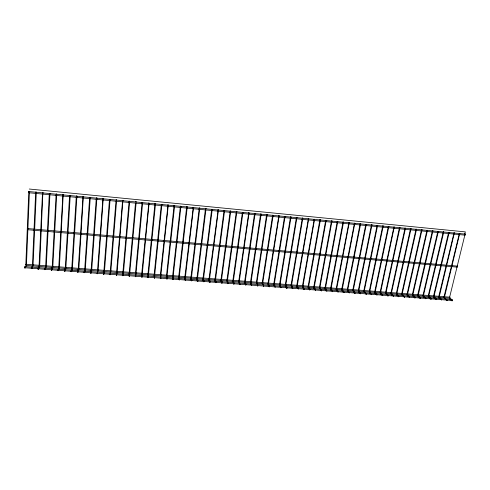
<?xml version="1.0" encoding="UTF-8"?>
<svg xmlns="http://www.w3.org/2000/svg" width="490" height="490" viewBox="0 0 490 490"><rect width="100%" height="100%" fill="white"/><g stroke="black" fill="none" stroke-linecap="round" stroke-linejoin="round"><path stroke-width="0.73" d="M172.59 276.568C172.327 280.403 174.048 280.795 173.166 276.611M141.684 274.173L141.898 277.248L142.272 274.222M166.453 276.091C166.11 279.943 167.831 280.305 167.029 276.133M160.297 275.613L160.689 278.688L160.873 275.662M135.436 273.69L135.589 276.77L136.024 273.739M154.111 275.135L154.448 278.21L154.693 275.184M25.823 264.576L28.812 191.468L29.455 191.535L28.812 191.468M26.442 264.618L29.425 192.294M385.55 293.032C390.604 298.925 387.082 294.98 386.089 292.493M32.456 265.09L35.605 193.66M33.081 265.133L36.278 192.962M147.913 274.657L148.182 277.732L148.495 274.7M39.071 265.598L42.508 192.809L42.875 192.766L39.69 265.647M45.662 266.113L49.282 194.236M46.281 266.156L49.919 194.297M418.184 295.47L432.744 231.703M52.234 266.621L56.062 194.898M52.847 266.67L54.69 232.34M54.77 230.815L56.742 194.193L56.105 194.132L56.742 194.193M380.166 292.034C379.811 295.096 385.875 297.681 380.755 292.891M58.776 267.13L60.711 232.866M60.797 231.341L62.867 194.793L63.216 194.75L59.388 267.173M65.293 267.632L69.556 196.208M65.905 267.681L70.186 196.27M129.17 273.206L129.262 276.286L129.758 273.255M71.791 268.134L76.262 196.864M72.398 268.183L76.936 196.165L76.311 196.104L76.936 196.165M78.265 268.636L82.994 196.76L83.331 196.717L78.872 268.685M410.498 228.72L411.012 228.818L410.498 228.72L396.361 293.259M84.715 269.139L89.603 198.168M85.315 269.182L90.221 198.23M91.14 269.635L96.236 198.818M91.74 269.684L96.91 198.113L96.291 198.058L96.91 198.113M97.541 270.131L102.9 198.701L103.225 198.658L98.141 270.18M103.923 270.627L109.429 200.104M104.523 270.67L110.042 200.159M110.281 271.117L115.928 201.494M110.875 271.166L116.602 200.802M116.62 271.607L122.586 200.624L122.904 200.575L117.208 271.656M122.88 272.722L122.904 275.796L123.468 272.765M122.929 272.097L129.035 202.021M123.523 272.146L129.642 202.076M129.219 272.587L135.454 203.411M129.813 272.63L132.833 239.194M132.974 237.668L136.061 203.472M135.491 273.071L141.99 203.283M136.079 273.12L142.663 202.578L142.057 202.523L142.663 202.578M141.739 273.555L148.801 203.105L149.107 203.209L142.321 273.604M116.565 272.232L116.528 275.313L117.159 272.281M147.962 274.039L154.846 204.532M148.544 274.082L155.446 204.593M404.979 228.181L405.493 228.279L404.979 228.181L390.983 292.842M154.166 274.523L161.167 205.91M154.742 274.565L161.841 205.212M160.346 275L167.984 204.979L168.291 205.083L160.922 275.043M110.82 271.791L110.134 274.823L110.226 271.742M166.502 275.478L174.042 205.641L174.636 205.702L174.042 205.641M167.084 275.521L174.556 206.462M172.645 275.95L180.289 207.019M173.215 275.999L180.877 207.074M178.758 276.427L186.592 207.631M179.334 276.47L187.18 207.686M184.853 276.899L193.232 207.442L193.544 207.546L185.422 276.942M104.468 271.295L103.709 274.333L103.868 271.252M190.929 277.371L199.216 208.097L199.804 208.158L199.216 208.097M191.498 277.414L199.712 208.912M196.98 277.836L205.359 209.469M197.55 277.885L205.849 210.284M203.013 278.308L211.478 210.829M203.577 278.351L212.152 210.13M98.086 270.805L97.265 273.837L97.486 270.756M209.022 278.773L218.124 209.873L218.442 209.977L209.585 278.816M215.012 279.239L224.034 210.522L224.61 210.578L224.034 210.522M215.576 279.282L224.512 211.331M399.436 227.642L399.95 227.74L399.436 227.642L385.587 292.426M220.984 279.698L230.079 211.876M221.541 279.741L230.655 211.931M226.931 280.158L236.204 212.47M227.489 280.2L236.676 213.279M380.675 292.107L394.254 227.084L393.887 227.048L380.173 292.003M91.085 270.26C89.701 274.339 91.514 274.278 91.685 270.309M232.86 280.617L242.305 213.064M233.418 280.66L242.985 212.372L242.409 212.317L242.985 212.372M238.771 281.076L248.736 212.862L249.067 212.966L239.322 281.119M244.657 281.536L254.555 213.499L255.125 213.554L254.555 213.499M245.208 281.579L255.014 214.314M250.525 281.989L260.484 214.847M251.076 282.032L261.048 214.902M85.26 269.812C85.009 273.763 83.178 273.861 84.654 269.763M256.374 282.442L266.505 215.429M256.919 282.485L267.068 215.484M262.205 282.895L272.501 216.017M262.75 282.938L273.175 215.318L272.612 215.263L273.175 215.318M268.012 283.343L278.816 215.796L279.153 215.9L268.557 283.385M78.81 269.31C78.48 273.249 76.63 273.383 78.204 269.267M273.8 283.79L284.549 216.427L285.107 216.482L284.549 216.427M274.339 283.832L284.984 217.229M279.57 284.237L290.362 217.762M280.108 284.28L290.913 217.817M296.272 218.338L285.321 284.684C285.198 288.267 288.929 290.3 285.817 285.321M285.854 284.727L296.824 218.393M302.165 218.914L291.048 285.131C292.401 290.203 293.602 289.731 291.587 285.174L302.716 218.963M393.874 227.097L394.389 227.195M296.756 285.572L308.375 218.681L308.712 218.785L297.295 285.615M71.73 268.765C70.058 272.899 71.926 272.728 72.336 268.814M302.453 286.013L314.225 219.251L314.568 219.355L302.985 286.056M308.124 286.454L319.848 219.875L320.399 219.924L319.848 219.875M308.651 286.497L320.264 220.672M313.778 286.889L325.532 221.186M314.304 286.932L326.071 221.241M319.413 287.33L331.32 221.75M65.844 268.312C65.354 272.207 63.461 272.416 65.237 268.263M319.939 287.367L331.865 221.805M325.029 287.765L337.089 222.319M325.55 287.802L337.628 222.374M330.621 288.2L342.841 222.883M331.148 288.236L343.521 222.184L343.006 222.08L343.521 222.184M336.201 288.628L348.905 222.638L349.248 222.742L336.722 288.671M59.327 267.803C58.757 271.687 56.84 271.932 58.714 267.761M342.24 289.596L354.827 223.238L354.429 223.244L341.763 289.057C341.365 291.997 346.706 294.833 342.326 289.927M375.248 291.654L388.815 226.65L388.307 226.503L388.815 226.65M347.3 289.492L359.972 224.549M347.82 289.529L360.505 224.598M352.825 289.915L365.65 225.1M353.345 289.957L366.177 225.155M374.74 291.587L388.154 227.25M358.331 290.343L371.298 225.651M358.845 290.386L371.83 225.7M363.819 290.772L376.933 226.202M364.327 290.809L377.312 226.993M52.173 267.252C50.188 271.448 52.136 271.166 52.785 267.301M369.282 291.195L382.549 226.754M369.797 291.232L383.07 226.809M386.089 292.524L399.791 228.481M46.219 266.793C45.497 270.639 43.518 270.958 45.601 266.744M391.486 292.947L405.328 229.02M396.863 293.363L410.853 229.559M401.72 293.675L415.839 229.945M402.223 293.779L416.353 230.098M407.061 294.092L421.32 230.484M407.57 294.19L421.835 230.631M39.629 266.284C39.316 269.194 36.621 271.111 38.912 266.664M412.384 294.502L426.784 231.017M412.892 294.606L427.298 231.17M432.229 231.55L417.694 294.913C417.486 298.159 424.058 300.474 418.307 295.795M422.986 295.323L437.656 232.082M423.495 295.427L438.176 232.229M428.26 295.733L443.064 232.609M428.774 295.838L443.585 232.756M433.515 296.138L448.454 233.13M434.03 296.242L449.152 232.542L448.632 232.389L449.152 232.542M32.395 265.721C30.092 269.972 32.138 269.586 33.02 265.77M438.752 296.548L454.003 232.915L454.359 232.952L439.273 296.646M443.977 296.952L459.363 233.436L459.718 233.473L444.497 297.05M465.365 234.122L28.99 191.547L28.941 192.748L465.108 235.163L465.482 234.802L465.365 234.122L464.698 233.963L465.347 231.88L29.284 189.03M449.661 297.062L464.906 234.857M24.874 266.603C25.07 267.589 24.635 268.881 24.825 267.73L452.239 300.48L452.589 300.199L452.484 299.494L24.874 266.603L24.825 267.73M26.007 264.282L25.964 265.409L449.673 298.153L450.016 297.865L449.912 297.173L26.007 264.282L25.964 265.409M27.477 228.53L27.428 229.688L457.274 267.124L457.636 266.805L457.525 266.119L27.477 228.53L27.428 229.688M28.941 192.748L28.99 191.547M354.944 223.348L354.429 223.244M349.248 222.742L348.715 222.687M25.131 268.036L26.27 265.69M464.992 234.483L465.212 234.061L464.839 233.951M457.164 266.438L457.525 266.119M31.213 268.502L31.838 268.551M37.895 269.016L38.52 269.065M449.569 297.461L449.912 297.173M44.559 269.525L45.178 269.574M51.193 270.033L51.818 270.082M57.808 270.541L58.426 270.584M64.398 271.043L65.011 271.093M70.958 271.546L71.577 271.595M77.5 272.048L78.112 272.097M84.017 272.544L84.629 272.593M90.515 273.04L91.122 273.089M96.983 273.536L97.59 273.585M103.427 274.033L104.033 274.075M109.852 274.523L110.452 274.572M116.253 275.013L116.853 275.062M122.635 275.503L123.229 275.545M128.986 275.986L129.581 276.035M135.32 276.47L135.914 276.519M141.628 276.954L142.222 277.003M147.919 277.438L148.507 277.481M154.185 277.916L154.767 277.959M160.426 278.394L161.008 278.436M166.649 278.871L167.231 278.914M172.847 279.343L173.423 279.392M179.022 279.821C180.302 280.354 177.79 279.178 178.709 277.04M185.177 280.286C186.463 280.825 183.922 279.637 184.804 277.512M191.314 280.758C192.607 281.297 190.022 280.096 190.88 277.977M197.427 281.229C198.726 281.768 196.11 280.556 196.931 278.449M203.515 281.695C204.826 282.234 202.174 281.009 202.964 278.914M209.585 282.154C210.902 282.699 208.213 281.462 208.979 279.38M215.637 282.62C216.96 283.165 214.234 281.915 214.969 279.845M221.474 280.586C223.121 282.154 221.168 283.949 222.166 282.932M314.568 219.355L314.017 219.306M308.682 218.834L308.167 218.73M279.153 215.9L278.589 215.845M249.067 212.966L248.497 212.911M218.442 209.977L217.86 209.922M193.544 207.546L192.956 207.49M168.291 205.083L167.69 205.022M149.107 203.209L148.501 203.148M123.198 200.68L122.586 200.624M103.519 198.762L102.9 198.701M83.619 196.821L82.994 196.76M63.498 194.855L62.867 194.793M43.151 192.87L42.508 192.809M452.399 300.566C451.964 301.681 452.099 298.9 449.82 298.226M454.53 233.062L454.003 232.915M459.883 233.589L459.363 233.436M443.609 232.021L443.236 231.862L443.756 232.015M228.175 283.392C227.648 284.659 228.175 281.634 227.446 280.807M240.125 284.304C239.628 285.572 240.039 282.54 239.279 281.719M234.159 283.851C233.65 285.119 234.116 282.087 233.375 281.266M246.066 284.764C245.588 286.019 245.937 282.987 245.165 282.179M251.542 285.554C252.595 285.407 250.145 284.561 250.482 282.589M269.188 286.907C270.278 286.748 267.675 285.909 267.969 283.943M275.031 287.354C276.127 287.189 273.475 286.35 273.757 284.39M287.097 287.906L286.656 288.243M280.85 287.802C281.958 287.63 279.263 286.797 279.527 284.837M298.202 289.125C299.335 288.947 296.493 288.12 296.72 286.166M292.879 288.347L292.438 288.684M304.388 289.229C304.057 290.447 303.831 287.41 302.943 286.644M315.37 290.441C316.571 290.215 313.441 289.517 313.741 287.483M310.109 289.67C309.876 290.968 309.196 287.477 308.614 287.085M332.373 291.74C333.598 291.489 330.352 290.889 330.603 288.873M326.726 291.305C327.939 291.078 324.717 290.38 324.993 288.353M337.996 292.169C339.233 291.918 335.95 291.317 336.177 289.302M349.199 293.026C350.442 292.781 347.03 292.089 347.269 290.074M344.047 292.267L343.606 292.597M360.322 293.878C361.583 293.626 358.08 292.934 358.294 290.925M355.207 293.124C354.827 294.355 354.791 291.207 353.308 290.539M376.871 295.145C378.145 294.87 374.587 294.251 374.703 292.279M371.371 294.723C372.645 294.466 369.05 293.773 369.252 291.771M382.788 295.231L382.347 295.562M393.256 296.395C394.542 296.113 390.867 295.488 390.94 293.535M388.252 295.654L387.81 295.978M398.682 296.811C399.975 296.53 396.257 295.899 396.324 293.951M409.475 297.638C410.779 297.35 406.988 296.713 407.025 294.778M420.641 298.134L420.2 298.459M415.281 297.724C414.779 298.833 415.275 296.18 412.99 295.384M425.975 298.545C425.639 299.66 425.296 296.824 423.476 295.88M436.161 299.678C437.478 299.372 433.503 298.735 433.479 296.824M431.292 298.949C430.967 300.064 430.575 297.222 428.75 296.291M443.946 297.632L447.064 300.511L444.608 297.828M441.447 300.082C442.77 299.776 438.758 299.133 438.721 297.228M447.143 300.162L446.715 300.486M449.361 298.52L451.964 300.885M440.884 298.827L439.248 297.099M436.106 298.888L434.005 296.695M430.857 299.274L428.223 296.419M424.101 297.442L422.95 296.009M414.846 298.049L412.353 295.188M409.015 296.377L407.545 294.649M404.085 296.432L402.198 294.233M402.749 295.801L401.684 294.368M398.254 295.55L396.839 293.822M392.845 295.133L391.461 293.406M376.51 293.878L375.211 292.15M370.838 293.222L369.76 291.728M365.822 293.388L364.297 291.391M360.297 292.959L358.815 290.968M354.766 293.455L352.794 290.503M348.751 291.526L347.79 290.111M336.759 289.492L337.598 290.668M331.993 290.233L331.099 288.733M326.371 289.804L325.501 288.304M321.115 289.951L319.903 287.955M315.444 289.517L314.249 287.434M308.173 287.452L309.668 290M303.941 289.566L302.41 286.607M297.969 287.618L297.252 286.203M280.697 286.289L280.066 284.874M274.902 285.842L274.302 284.433M269.084 285.394L268.514 283.986M263.51 285.529L262.707 283.532M257.642 285.082L256.882 283.085M251.75 284.629L251.033 282.632M245.619 285.107L244.614 282.136M239.671 284.647L238.728 281.677M233.712 284.194L232.817 281.223M227.728 283.735L226.888 280.764M363.935 291.93L363.782 291.348M220.941 280.305L221.021 280.899M220.972 280.721L221.664 283.079M216.2 282.663L215.526 279.888M256.435 283.63L256.331 283.042M262.266 284.084L262.162 283.49M210.155 282.203L209.542 279.423M319.505 288.5L319.376 287.918M204.085 281.738L203.528 278.957M308.106 287.134L308.21 287.63M197.997 281.272L197.501 278.492M191.884 280.801L191.449 278.026M185.753 280.335L185.373 277.554M179.603 279.864L179.285 277.083M221.498 280.347L221.529 280.764M416.518 229.308L416.004 229.21L416.518 229.308M383.229 226.055L382.702 226.006L383.229 226.055M377.612 225.51L377.086 225.455L377.612 225.51M371.977 224.959L371.451 224.91L371.977 224.959M366.324 224.408L365.797 224.359L366.324 224.408M360.652 223.857L360.119 223.801L360.652 223.857M337.769 221.621L337.23 221.566L337.769 221.621M332 221.057L331.454 221.002L332 221.057M326.205 220.494L325.66 220.439L326.205 220.494M257.501 285.639L257.832 286.038L257.501 285.639M263.381 286.087L263.718 286.491L263.381 286.087M321.122 290.509L321.434 290.901L321.122 290.509M365.932 293.945L366.22 294.331L365.932 293.945M404.164 296.873L404.446 297.252L404.164 296.873M302.845 218.215L302.293 218.16L302.845 218.215M296.952 217.64L296.395 217.585L296.952 217.64M291.036 217.058L290.484 217.009L291.036 217.058M267.179 214.73L266.615 214.675L267.179 214.73M261.164 214.142L260.594 214.087L261.164 214.142M236.878 211.778L236.309 211.717L236.878 211.778M230.753 211.178L230.178 211.123L230.753 211.178M212.25 209.371L211.668 209.316L212.25 209.371M206.039 208.764L205.451 208.709L206.039 208.764M187.266 206.933L186.678 206.878L187.266 206.933M180.963 206.321L180.369 206.259L180.963 206.321M161.921 204.459L161.32 204.404L161.921 204.459M155.526 203.834L154.92 203.779L155.526 203.834M135.681 201.843L136.202 201.947L135.681 201.843M129.709 201.317L129.103 201.255L129.709 201.317M116.663 200.043L116.05 199.981L116.663 200.043M110.103 199.406L109.484 199.344L110.103 199.406M90.276 197.47L89.652 197.409L90.276 197.47M70.229 195.51L69.598 195.449L70.229 195.51M49.956 193.532L49.319 193.47L49.956 193.532M35.801 192.098L36.315 192.203L35.801 192.098M432.548 230.802L432.915 230.955L432.548 230.802M437.974 231.329L438.348 231.488L437.974 231.329M421.639 229.737L422 229.89L421.639 229.737M427.102 230.269L427.47 230.423L427.102 230.269"/></g></svg>
